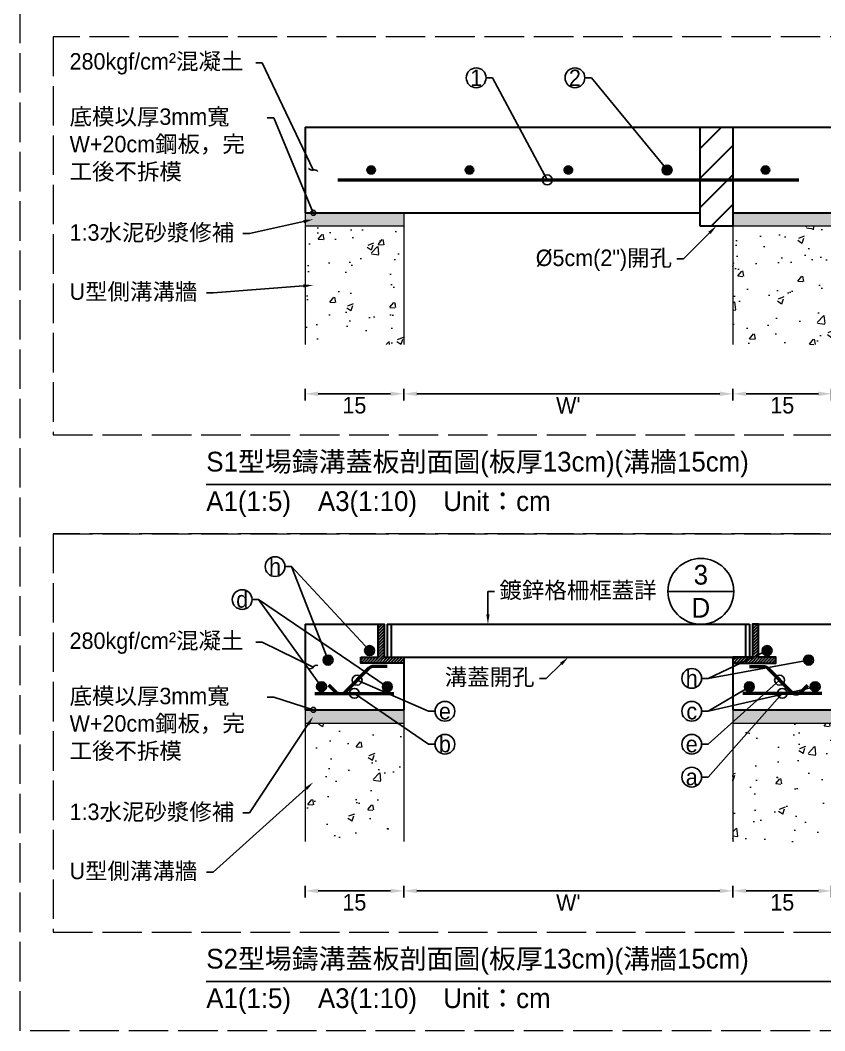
# Model space of a CAD drawing. Extents: x -4891 to 4829, y -5666 to -3242.
# Drawn here: x -2000.9 to -1756.4, y -4196.3 to -3889.3 of the extents above; entities that cross this region are included whole.
import ezdxf
from ezdxf import colors
from ezdxf.entities.mleader import LeaderData, LeaderLine
from ezdxf.math import Vec2, Vec3

# ---------------------------------------------------------------- set-up
doc = ezdxf.new("R2010")
doc.units = 0
doc.header["$MEASUREMENT"] = 0
doc.linetypes.add('ACAD_ISO02W100', pattern=[15, 12, -3])
doc.layers.add('一、4.基本-隱藏', color=9, linetype='ACAD_ISO02W100', lineweight=20, plot=False)
doc.layers.add('三、3.文字-註解文字', color=2, linetype='Continuous')
for name, color, linetype, lineweight in [('二、1.繪圖-既有設施', 8, 'Continuous', 20), ('二、2.繪圖-施作項目', 181, 'Continuous', 30), ('二、5.繪圖-鋼筋', 60, 'Continuous', 50), ('二、6.繪圖-其他施作項目', 35, 'Continuous', 30)]:
    doc.layers.add(name, color=color, linetype=linetype, lineweight=lineweight)
doc.styles.add('次圖名(詳圖)', font='MS PGothic.ttf', dxfattribs={"height": 6})
doc.styles.add('註解文字', font='MS PGothic.ttf', dxfattribs={"height": 5})
doc.styles.add('註解文字(詳圖)', font='MS PGothic.ttf', dxfattribs={"height": 6})
doc.dimstyles.new('註解文字', dxfattribs={"dimtxt": 5, "dimasz": 4, "dimexe": 2, "dimexo": 2.5, "dimgap": 1, "dimtad": 2, "dimzin": 0, "dimdsep": 46, "dimtxsty": '註解文字', "dimcen": 0.1, "dimclrd": 144, "dimclre": 144, "dimclrt": 256, "dimadec": 0, "dimazin": 0, "dimtfac": 1, "dimtofl": 0, "dimtmove": 0, "dimatfit": 3, "dimfxl": 1.5, "dimfxlon": 1, "dimtolj": 1, "dimtzin": 0, "dimlwd": -1, "dimlwe": -1, "dimarcsym": 1})

# ---------------------------------------------------------------- blocks, each defined once
blk = doc.blocks.new('_Integral')
at = {"color": 0, "linetype": 'ByBlock', "lineweight": -2}
for centre, start, end in [((0.44, -0.09), 102, 168), ((-0.44, 0.09), 282, 348)]:
    blk.add_arc(centre, 0.454, start, end, dxfattribs=at)
blk = doc.blocks.new('_Small')
at = {"color": 0, "linetype": 'ByBlock', "lineweight": -2}
blk.add_circle((0, 0), 0.25, dxfattribs=at)
blk = doc.blocks.new('*D87')
at = {"layer": 'Defpoints', "color": 0, "transparency": 16777216}
for p in [(-1914.31, -3987.8), (-1884.31, -3987.8), (-1884.31, -4002.8)]:
    blk.add_point(p, dxfattribs=at)
at = {"layer": '三、3.文字-註解文字', "color": 144, "transparency": 16777216}
for p, q in [((-1914.31, -4001.3), (-1914.31, -4004.8)), ((-1910.31, -4002.8), (-1888.31, -4002.8)), ((-1884.31, -4001.3), (-1884.31, -4004.8))]:
    blk.add_line(p, q, dxfattribs=at)
for points in [[(-1910.31, -4002.13), (-1910.31, -4003.46), (-1914.31, -4002.8)], [(-1888.31, -4002.13), (-1888.31, -4003.46), (-1884.31, -4002.8)]]:
    blk.add_solid(points, dxfattribs=at)
at = {"layer": '三、3.文字-註解文字', "transparency": 16777216, "insert": (-1899.31, -4006.3), "char_height": 5, "attachment_point": 5, "style": '註解文字'}
blk.add_mtext('\\A1;15', dxfattribs=at)
blk = doc.blocks.new('*D88')
at = {"layer": 'Defpoints', "color": 0, "transparency": 16777216}
for p in [(-1884.31, -3987.8), (-1784.31, -3987.8), (-1784.31, -4002.8)]:
    blk.add_point(p, dxfattribs=at)
at = {"layer": '三、3.文字-註解文字', "color": 144, "transparency": 16777216}
for p, q in [((-1884.31, -4001.3), (-1884.31, -4004.8)), ((-1880.31, -4002.8), (-1788.31, -4002.8)), ((-1784.31, -4001.3), (-1784.31, -4004.8))]:
    blk.add_line(p, q, dxfattribs=at)
for points in [[(-1880.31, -4002.13), (-1880.31, -4003.46), (-1884.31, -4002.8)], [(-1788.31, -4002.13), (-1788.31, -4003.46), (-1784.31, -4002.8)]]:
    blk.add_solid(points, dxfattribs=at)
at = {"layer": '三、3.文字-註解文字', "transparency": 16777216, "insert": (-1834.31, -4006.3), "char_height": 5, "attachment_point": 5, "style": '註解文字'}
blk.add_mtext("\\A1;W'", dxfattribs=at)
blk = doc.blocks.new('*D89')
at = {"layer": 'Defpoints', "color": 0, "transparency": 16777216}
for p in [(-1784.31, -3987.8), (-1754.31, -3987.8), (-1754.31, -4002.8)]:
    blk.add_point(p, dxfattribs=at)
at = {"layer": '三、3.文字-註解文字', "color": 144, "transparency": 16777216}
for p, q in [((-1784.31, -4001.3), (-1784.31, -4004.8)), ((-1780.31, -4002.8), (-1758.31, -4002.8)), ((-1754.31, -4001.3), (-1754.31, -4004.8))]:
    blk.add_line(p, q, dxfattribs=at)
for points in [[(-1780.31, -4002.13), (-1780.31, -4003.46), (-1784.31, -4002.8)], [(-1758.31, -4002.13), (-1758.31, -4003.46), (-1754.31, -4002.8)]]:
    blk.add_solid(points, dxfattribs=at)
at = {"layer": '三、3.文字-註解文字', "transparency": 16777216, "insert": (-1769.31, -4006.3), "char_height": 5, "attachment_point": 5, "style": '註解文字'}
blk.add_mtext('\\A1;15', dxfattribs=at)
blk = doc.blocks.new('*D91')
at = {"layer": 'Defpoints', "color": 0, "transparency": 16777216}
for p in [(-1914.31, -4138.8), (-1884.31, -4138.8), (-1884.31, -4153.8)]:
    blk.add_point(p, dxfattribs=at)
at = {"layer": '三、3.文字-註解文字', "color": 144, "transparency": 16777216}
for p, q in [((-1914.31, -4152.3), (-1914.31, -4155.8)), ((-1884.31, -4152.3), (-1884.31, -4155.8)), ((-1910.31, -4153.8), (-1888.31, -4153.8))]:
    blk.add_line(p, q, dxfattribs=at)
for points in [[(-1910.31, -4153.13), (-1910.31, -4154.46), (-1914.31, -4153.8)], [(-1888.31, -4153.13), (-1888.31, -4154.46), (-1884.31, -4153.8)]]:
    blk.add_solid(points, dxfattribs=at)
at = {"layer": '三、3.文字-註解文字', "transparency": 16777216, "insert": (-1899.31, -4157.3), "char_height": 5, "attachment_point": 5, "style": '註解文字'}
blk.add_mtext('\\A1;15', dxfattribs=at)
blk = doc.blocks.new('*D92')
at = {"layer": 'Defpoints', "color": 0, "transparency": 16777216}
for p in [(-1884.31, -4138.8), (-1784.31, -4138.8), (-1784.31, -4153.8)]:
    blk.add_point(p, dxfattribs=at)
at = {"layer": '三、3.文字-註解文字', "color": 144, "transparency": 16777216}
for p, q in [((-1884.31, -4152.3), (-1884.31, -4155.8)), ((-1784.31, -4152.3), (-1784.31, -4155.8)), ((-1880.31, -4153.8), (-1788.31, -4153.8))]:
    blk.add_line(p, q, dxfattribs=at)
for points in [[(-1880.31, -4153.13), (-1880.31, -4154.46), (-1884.31, -4153.8)], [(-1788.31, -4153.13), (-1788.31, -4154.46), (-1784.31, -4153.8)]]:
    blk.add_solid(points, dxfattribs=at)
at = {"layer": '三、3.文字-註解文字', "transparency": 16777216, "insert": (-1834.31, -4157.3), "char_height": 5, "attachment_point": 5, "style": '註解文字'}
blk.add_mtext("\\A1;W'", dxfattribs=at)
blk = doc.blocks.new('*D93')
at = {"layer": 'Defpoints', "color": 0, "transparency": 16777216}
for p in [(-1784.31, -4138.8), (-1754.31, -4138.8), (-1754.31, -4153.8)]:
    blk.add_point(p, dxfattribs=at)
at = {"layer": '三、3.文字-註解文字', "color": 144, "transparency": 16777216}
for p, q in [((-1784.31, -4152.3), (-1784.31, -4155.8)), ((-1754.31, -4152.3), (-1754.31, -4155.8)), ((-1780.31, -4153.8), (-1758.31, -4153.8))]:
    blk.add_line(p, q, dxfattribs=at)
for points in [[(-1780.31, -4153.13), (-1780.31, -4154.46), (-1784.31, -4153.8)], [(-1758.31, -4153.13), (-1758.31, -4154.46), (-1754.31, -4153.8)]]:
    blk.add_solid(points, dxfattribs=at)
at = {"layer": '三、3.文字-註解文字', "transparency": 16777216, "insert": (-1769.31, -4157.3), "char_height": 5, "attachment_point": 5, "style": '註解文字'}
blk.add_mtext('\\A1;15', dxfattribs=at)

msp = doc.modelspace()

# ---------------------------------------------------------------- hatches: boundary and pattern name
at = {"layer": '二、1.繪圖-既有設施'}
h = msp.add_hatch(dxfattribs=at)
h.set_pattern_fill('CROSS', color=256, scale=0.2)
h.set_pattern_definition([(0, (-457023.2273, -668437.5251), (1.27, 1.27), [0.635, -1.905]), (90, (-457022.9098, -668437.8426), (-1.27, 1.27), [0.635, -1.905])])
h.paths.add_polyline_path([(-1884.307, -3947.796), (-1914.307, -3947.796), (-1914.307, -3951.796), (-1884.307, -3951.796)])
h.paths.add_polyline_path([(-1754.307, -3947.796), (-1784.307, -3947.796), (-1784.307, -3951.796), (-1754.307, -3951.796)])
h = msp.add_hatch(dxfattribs=at)
h.set_pattern_fill('AR-CONC', color=256, scale=0.1)
h.set_pattern_definition([(50, (-457023.227, -668437.525), (18.2184669, -1.59390855), [1.905, -20.955]), (355, (-457023.227, -668437.525), (-3.52434214, 19.10568452), [1.524, -16.7640584]), (100.4514447, (-457021.709, -668437.658), (14.6941247, 17.5117752), [1.6190009, -17.80902446]), (46.1842, (-457023.227, -668432.445), (27.1079041, -4.2042328), [2.8575, -31.4325]), (96.6355576, (-457020.968, -668432.795), (23.7404134, 24.7426125), [2.4285023, -26.7135608]), (351.184151, (-457023.227, -668432.445), (23.7404134, 24.7426125), [2.2859967, -25.1459732]), (21, (-457020.687, -668433.715), (15.16143913, -10.22651982), [1.905, -20.955]), (326, (-457020.687, -668433.715), (6.18020283, 18.4187966), [1.524, -16.764]), (71.451445, (-457019.424, -668434.567), (21.34164193, 8.1922769), [1.6190009, -17.80899376]), (37.5, (-457023.227, -668437.525), (0.308860325, 8.455503887), [0, -16.5608, 0, -17.018, 0, -16.8275]), (7.5, (-457023.227, -668437.525), (6.68196625, 10.01805748), [0, -9.7028, 0, -16.1798, 0, -6.4135]), (327.5, (-457028.8915, -668437.525), (13.559059517, -0.5728744), [0, -6.35, 0, -19.812, 0, -26.289]), (317.5, (-457031.431, -668437.525), (14.81291814, 2.5426491), [0, -8.255, 0, -13.1572, 0, -18.669])])
h.paths.add_polyline_path([(-1884.307, -3951.796), (-1914.307, -3951.796), (-1914.307, -3987.796), (-1884.307, -3987.796)])
h.paths.add_polyline_path([(-1754.307, -3951.796), (-1784.307, -3951.796), (-1784.307, -3987.796), (-1754.307, -3987.796)])
h = msp.add_hatch(dxfattribs=at)
h.set_pattern_fill('CROSS', color=256, scale=0.2)
h.set_pattern_definition([(0, (-457263.2273, -668588.5251), (1.27, 1.27), [0.635, -1.905]), (90, (-457262.9098, -668588.8426), (-1.27, 1.27), [0.635, -1.905])])
h.paths.add_polyline_path([(-1914.307, -4098.796), (-1914.307, -4102.796), (-1884.307, -4102.796), (-1884.307, -4098.796)])
h.paths.add_polyline_path([(-1784.307, -4098.796), (-1784.307, -4102.796), (-1754.307, -4102.796), (-1754.307, -4098.796)])
h = msp.add_hatch(dxfattribs=at)
h.set_pattern_fill('AR-CONC', color=256, scale=0.1)
h.set_pattern_definition([(50, (-457263.227, -668588.525), (18.2184669, -1.59390855), [1.905, -20.955]), (355, (-457263.227, -668588.525), (-3.52434214, 19.10568452), [1.524, -16.7640584]), (100.4514447, (-457261.709, -668588.658), (14.6941247, 17.5117752), [1.6190009, -17.80902446]), (46.1842, (-457263.227, -668583.445), (27.1079041, -4.2042328), [2.8575, -31.4325]), (96.6355576, (-457260.968, -668583.795), (23.7404134, 24.7426125), [2.4285023, -26.7135608]), (351.184151, (-457263.227, -668583.445), (23.7404134, 24.7426125), [2.2859967, -25.1459732]), (21, (-457260.687, -668584.715), (15.16143913, -10.22651982), [1.905, -20.955]), (326, (-457260.687, -668584.715), (6.18020283, 18.4187966), [1.524, -16.764]), (71.451445, (-457259.424, -668585.567), (21.34164193, 8.1922769), [1.6190009, -17.80899376]), (37.5, (-457263.227, -668588.525), (0.308860325, 8.455503887), [0, -16.5608, 0, -17.018, 0, -16.8275]), (7.5, (-457263.227, -668588.525), (6.68196625, 10.01805748), [0, -9.7028, 0, -16.1798, 0, -6.4135]), (327.5, (-457268.8915, -668588.525), (13.559059517, -0.5728744), [0, -6.35, 0, -19.812, 0, -26.289]), (317.5, (-457271.431, -668588.525), (14.81291814, 2.5426491), [0, -8.255, 0, -13.1572, 0, -18.669])])
h.paths.add_polyline_path([(-1884.307, -4102.796), (-1914.307, -4102.796), (-1914.307, -4138.796), (-1884.307, -4138.796)])
h.paths.add_polyline_path([(-1754.307, -4102.796), (-1784.307, -4102.796), (-1784.307, -4138.796), (-1754.307, -4138.796)])
at = {"layer": '二、5.繪圖-鋼筋'}
h = msp.add_hatch(color=256, dxfattribs=at)
h.dxf.hatch_style = 1
h.paths.add_polyline_path([(-1895.232, -3934.796, 1), (-1893.232, -3934.796, 1)])
h = msp.add_hatch(color=256, dxfattribs=at)
h.dxf.hatch_style = 1
h.paths.add_polyline_path([(-1865.307, -3934.796, 1), (-1863.307, -3934.796, 1)])
h = msp.add_hatch(color=256, dxfattribs=at)
h.dxf.hatch_style = 1
h.paths.add_polyline_path([(-1835.307, -3934.796, 1), (-1833.307, -3934.796, 1)])
h = msp.add_hatch(color=256, dxfattribs=at)
h.dxf.hatch_style = 1
h.paths.add_polyline_path([(-1805.307, -3934.796, 1), (-1803.307, -3934.796, 1)])
h = msp.add_hatch(color=256, dxfattribs=at)
h.dxf.hatch_style = 1
h.paths.add_polyline_path([(-1775.382, -3934.796, 1), (-1773.382, -3934.796, 1)])
h = msp.add_hatch(color=256, dxfattribs=at)
h.dxf.hatch_style = 1
h.paths.add_polyline_path([(-1895.707, -4080.796, 1), (-1893.707, -4080.796, 1)])
h = msp.add_hatch(color=256, dxfattribs=at)
h.dxf.hatch_style = 1
h.paths.add_polyline_path([(-1774.907, -4080.796, 1), (-1772.907, -4080.796, 1)])
h = msp.add_hatch(color=256, dxfattribs=at)
h.dxf.hatch_style = 1
h.paths.add_polyline_path([(-1908.307, -4083.696, 1), (-1906.307, -4083.696, 1)])
h = msp.add_hatch(color=256, dxfattribs=at)
h.dxf.hatch_style = 1
h.paths.add_polyline_path([(-1762.307, -4083.696, 1), (-1760.307, -4083.696, 1)])
h = msp.add_hatch(color=256, dxfattribs=at)
h.dxf.hatch_style = 1
h.paths.add_polyline_path([(-1910.307, -4091.796, 1), (-1908.307, -4091.796, 1)])
h = msp.add_hatch(color=256, dxfattribs=at)
h.dxf.hatch_style = 1
h.paths.add_polyline_path([(-1890.307, -4091.796, 1), (-1888.307, -4091.796, 1)])
h = msp.add_hatch(color=256, dxfattribs=at)
h.dxf.hatch_style = 1
h.paths.add_polyline_path([(-1780.307, -4091.796, 1), (-1778.307, -4091.796, 1)])
h = msp.add_hatch(color=256, dxfattribs=at)
h.dxf.hatch_style = 1
h.paths.add_polyline_path([(-1760.307, -4091.796, 1), (-1758.307, -4091.796, 1)])
at = {"layer": '二、6.繪圖-其他施作項目'}
h = msp.add_hatch(dxfattribs=at)
h.set_pattern_fill('ANSI31', color=256, scale=2)
h.set_pattern_definition([(45, (-457703.473, -669661.204), (-4.49012806, 4.49012806), [])])
h.paths.add_polyline_path([(-1784.307, -3921.796), (-1794.307, -3921.796), (-1794.307, -3951.796), (-1784.307, -3951.796)])
h = msp.add_hatch(dxfattribs=at)
h.set_pattern_fill('ANSI31', color=256, scale=0.2)
h.set_pattern_definition([(45, (565.3614, -6113.8505), (-0.4490128, 0.4490128), [])])
h.paths.add_polyline_path([(-1890.307, -4072.796), (-1892.107, -4072.796), (-1892.107, -4082.796), (-1897.307, -4082.796), (-1897.307, -4084.596), (-1884.307, -4084.596), (-1884.307, -4082.796), (-1890.307, -4082.796)])
h.paths.add_polyline_path([(-1778.307, -4082.796), (-1784.307, -4082.796), (-1784.307, -4084.596), (-1771.307, -4084.596), (-1771.307, -4082.796), (-1776.507, -4082.796), (-1776.507, -4072.796), (-1778.307, -4072.796)])

# ---------------------------------------------------------------- linework, layer by layer
at = {"layer": '一、4.基本-隱藏'}
for points in [[(-2000.855, -3689.296), (-1220.855, -3689.296), (-1220.855, -4196.296), (-2000.855, -4196.296)], [(-1637.759, -3894.296), (-1990.855, -3894.296), (-1990.855, -4015.296), (-1637.759, -4015.296)], [(-1637.759, -4045.296), (-1990.855, -4045.296), (-1990.855, -4166.296), (-1637.759, -4166.296)]]:
    msp.add_lwpolyline(points, close=True, dxfattribs=at)
for points in [[(-1990.855, -4015.296), (-1637.759, -4015.296)], [(-1990.855, -4045.296), (-1637.759, -4045.296)]]:
    msp.add_lwpolyline(points, dxfattribs=at)
at = {"layer": '三、3.文字-註解文字'}
for points in [[(-1944.307, -4030.296), (-1684.307, -4030.296)], [(-1804.039, -4062.796), (-1784.039, -4062.796)], [(-1944.307, -4181.296), (-1684.307, -4181.296)]]:
    msp.add_lwpolyline(points, dxfattribs=at)
at = {"layer": '三、3.文字-註解文字', "color": 144}
msp.add_lwpolyline([(-1907.307, -4083.696), (-1918.407, -4055.296)], dxfattribs=at)
at = {"layer": '三、3.文字-註解文字'}
for centre, radius in [((-1862.307, -3906.796), 3), ((-1832.307, -3906.796), 3), ((-1923.407, -4055.296), 3), ((-1794.039, -4062.796), 10), ((-1933.407, -4065.296), 3), ((-1796.807, -4089.24), 3), ((-1871.807, -4099.24), 3), ((-1796.807, -4099.24), 3), ((-1871.807, -4109.24), 3), ((-1796.807, -4109.24), 3), ((-1796.807, -4119.24), 3)]:
    msp.add_circle(centre, radius, dxfattribs=at)
at = {"layer": '三、3.文字-註解文字', "color": 144}
msp.add_circle((-1907.307, -4083.696), 1.5, dxfattribs=at)
at = {"layer": '二、1.繪圖-既有設施'}
for points in [[(-1914.307, -3947.796), (-1914.307, -3987.796)], [(-1884.307, -3947.796), (-1884.307, -3987.796)], [(-1784.307, -3947.796), (-1784.307, -3987.796)], [(-1914.307, -3951.796), (-1884.307, -3951.796)], [(-1784.307, -3951.796), (-1754.307, -3951.796)], [(-1914.307, -4098.796), (-1914.307, -4138.796)], [(-1884.307, -4098.796), (-1884.307, -4138.796)], [(-1784.307, -4098.796), (-1784.307, -4138.796)], [(-1914.307, -4102.796), (-1884.307, -4102.796)], [(-1784.307, -4102.796), (-1754.307, -4102.796)]]:
    msp.add_lwpolyline(points, dxfattribs=at)
at = {"layer": '二、2.繪圖-施作項目'}
for points in [[(-1914.307, -3921.796), (-1754.307, -3921.796)], [(-1914.307, -3921.796), (-1914.307, -3947.796)], [(-1914.307, -3947.796), (-1794.307, -3947.796)], [(-1784.307, -3947.796), (-1754.307, -3947.796)], [(-1914.307, -4072.796), (-1892.107, -4072.796)], [(-1914.307, -4072.796), (-1914.307, -4098.796)], [(-1776.507, -4072.796), (-1754.307, -4072.796)], [(-1884.307, -4082.796), (-1884.307, -4098.796)], [(-1784.307, -4082.796), (-1784.307, -4098.796)]]:
    msp.add_lwpolyline(points, dxfattribs=at)
at = {"layer": '二、2.繪圖-施作項目', "ltscale": 0.1}
for points in [[(-1914.307, -4098.796), (-1884.307, -4098.796)], [(-1784.307, -4098.796), (-1754.307, -4098.796)]]:
    msp.add_lwpolyline(points, dxfattribs=at)
at = {"layer": '二、5.繪圖-鋼筋'}
for points in [[(-1904.307, -3937.796), (-1764.307, -3937.796)], [(-1911.307, -4093.796), (-1887.307, -4093.796)], [(-1757.307, -4093.796), (-1781.307, -4093.796)]]:
    msp.add_lwpolyline(points, dxfattribs=at)
for points in [[(-1889.307, -4085.596), (-1893.479, -4085.596, 0.1989124), (-1894.893, -4086.182), (-1902.093, -4093.382, -0.4142136), (-1904.921, -4093.382), (-1907.043, -4091.26)], [(-1779.307, -4085.596), (-1775.135, -4085.596, -0.1989124), (-1773.721, -4086.182), (-1766.521, -4093.382, 0.4142136), (-1763.693, -4093.382), (-1761.571, -4091.26)]]:
    msp.add_lwpolyline(points, format="xyb", dxfattribs=at)
for centre in [(-1894.232, -3934.796), (-1864.307, -3934.796), (-1834.307, -3934.796), (-1804.307, -3934.796), (-1774.382, -3934.796), (-1894.707, -4080.796), (-1773.907, -4080.796), (-1907.307, -4083.696), (-1761.307, -4083.696), (-1909.307, -4091.796), (-1889.307, -4091.796), (-1779.307, -4091.796), (-1759.307, -4091.796)]:
    msp.add_circle(centre, 1, dxfattribs=at)
at = {"layer": '二、6.繪圖-其他施作項目'}
for points in [[(-1794.307, -3921.796), (-1794.307, -3951.796)], [(-1784.307, -3921.796), (-1784.307, -3951.796)], [(-1794.307, -3951.796), (-1784.307, -3951.796)], [(-1889.307, -4072.796), (-1889.307, -4082.796)], [(-1889.307, -4072.796), (-1779.307, -4072.796)], [(-1888.107, -4072.796), (-1888.107, -4082.796)], [(-1780.507, -4072.796), (-1780.507, -4082.796)], [(-1779.307, -4072.796), (-1779.307, -4082.796)], [(-1889.307, -4082.796), (-1779.307, -4082.796)]]:
    msp.add_lwpolyline(points, dxfattribs=at)
for points in [[(-1897.307, -4082.796), (-1892.107, -4082.796), (-1892.107, -4072.796), (-1890.307, -4072.796), (-1890.307, -4082.796), (-1884.307, -4082.796), (-1884.307, -4084.596), (-1897.307, -4084.596)], [(-1776.507, -4072.796), (-1778.307, -4072.796), (-1778.307, -4082.796), (-1784.307, -4082.796), (-1784.307, -4084.596), (-1771.307, -4084.596), (-1771.307, -4082.796), (-1776.507, -4082.796)]]:
    msp.add_lwpolyline(points, close=True, dxfattribs=at)

# ---------------------------------------------------------------- texts
at = {"layer": '三、3.文字-註解文字'}
for s, width, gutter_width, insert, char_height, attachment_point, style in [('1', 8.38231, 30, (-1862.307, -3906.796), 5, 5, '註解文字'), ('2', 8.38231, 30, (-1832.307, -3906.796), 5, 5, '註解文字'), ('S{\\fMS PGothic|b0|i0|c128|p34;1型場鑄溝蓋板剖面圖(板厚13cm)}(溝牆15cm)', 215.37549, 15, (-1944.307, -4024.296), 6, 4, '次圖名(詳圖)'), ('{\\fMS PGothic|b0|i0|c128|p34;A1(1:}5{\\fMS PGothic|b0|i0|c128|p34;)\u3000A3(1:}1{\\fMS PGothic|b0|i0|c128|p34;0)^IUnit：cm}', 136.03259, 15, (-1944.307, -4036.296), 6, 4, '次圖名(詳圖)'), ('h', 8.38231, 30, (-1923.407, -4055.296), 5, 5, '註解文字'), ('3', 6.60394, 25, (-1794.039, -4057.796), 6, 5, '註解文字(詳圖)'), ('d', 8.38231, 30, (-1933.407, -4065.296), 5, 5, '註解文字'), ('D', 6.60394, 25, (-1794.039, -4067.796), 6, 5, '註解文字(詳圖)'), ('h', 8.38231, 30, (-1796.807, -4089.24), 5, 5, '註解文字'), ('e', 8.38231, 30, (-1871.807, -4099.24), 5, 5, '註解文字'), ('c', 8.38231, 30, (-1796.807, -4099.24), 5, 5, '註解文字'), ('b', 8.38231, 30, (-1871.807, -4109.24), 5, 5, '註解文字'), ('e', 8.38231, 30, (-1796.807, -4109.24), 5, 5, '註解文字'), ('a', 8.38231, 30, (-1796.807, -4119.24), 5, 5, '註解文字'), ('S{\\fMS PGothic|b0|i0|c128|p34;2型場鑄溝蓋板剖面圖(板厚13cm)}(溝牆15cm)', 215.37549, 15, (-1944.307, -4175.296), 6, 4, '次圖名(詳圖)'), ('{\\fMS PGothic|b0|i0|c128|p34;A1(1:}5{\\fMS PGothic|b0|i0|c128|p34;)\u3000A3(1:}1{\\fMS PGothic|b0|i0|c128|p34;0)^IUnit：cm}', 136.03259, 15, (-1944.307, -4187.296), 6, 4, '次圖名(詳圖)')]:
    msp.add_mtext_dynamic_manual_height_columns(s, width=width, gutter_width=gutter_width, heights=[0], dxfattribs=dict(at, insert=insert, char_height=char_height, attachment_point=attachment_point, style=style))

# ---------------------------------------------------------------- dimensions: what is measured, and where the dimension line sits
for base, p1, p2, text, picture, middle in [((-1884.307, -4002.796), (-1914.307, -3987.796), (-1884.307, -3987.796), '15', '*D87', (-1899.307, -4006.296)), ((-1784.307, -4002.796), (-1884.307, -3987.796), (-1784.307, -3987.796), "W'", '*D88', (-1834.307, -4006.296)), ((-1754.307, -4002.796), (-1784.307, -3987.796), (-1754.307, -3987.796), '15', '*D89', (-1769.307, -4006.296)), ((-1884.307, -4153.796), (-1914.307, -4138.796), (-1884.307, -4138.796), '15', '*D91', (-1899.307, -4157.296)), ((-1784.307, -4153.796), (-1884.307, -4138.796), (-1784.307, -4138.796), "W'", '*D92', (-1834.307, -4157.296)), ((-1754.307, -4153.796), (-1784.307, -4138.796), (-1754.307, -4138.796), '15', '*D93', (-1769.307, -4157.296))]:
    dim = msp.add_linear_dim(base=base, p1=p1, p2=p2, text=text, dimstyle='註解文字', dxfattribs=at)
    dim.commit()
    dim.dimension.update_dxf_attribs({"geometry": picture, "text_midpoint": middle})

# ---------------------------------------------------------------- leaders
ml = msp.add_multileader_mtext('Standard', dxfattribs=at)
ml.set_content('280kgf/cm²混凝土', color=256, style='註解文字')
ml.set_leader_properties(color=144, linetype='ByLayer', lineweight=-1)
ml.set_arrow_properties(name='INTEGRAL')
ml.build(insert=Vec2(0, 0))
ml.multileader.update_dxf_attribs({"dogleg_length": 2, "arrow_head_size": 3})
ctx = ml.context
ctx.base_point, ctx.char_height, ctx.arrow_head_size, ctx.landing_gap_size, ctx.plane_origin = Vec3(-1987.355, -3902.279), 5, 3, 1.5, Vec3(-1847.606, -3983.137)
notes = []
notes.append((ctx, [(1, (1, 1, 0), (-1927.298, -3902.279), (-1, 0), 2, [(0, [(-1911.807, -3934.796)], 0, [])])]))
ctx.mtext.insert, ctx.mtext.width, ctx.mtext.flow_direction = Vec3(-1985.855, -3899.296), 107.51878, 5
ml = msp.add_multileader_mtext('Standard', dxfattribs=at)
ml.set_content('{\\fMS PGothic|b0|i0|c128|p34; }', color=256, style='註解文字')
ml.set_leader_properties(color=144, linetype='ByLayer', lineweight=-1)
ml.set_arrow_properties(name='SMALL')
ml.build(insert=Vec2(0, 0))
ml.multileader.update_dxf_attribs({"dogleg_length": 2, "arrow_head_size": 6})
ctx = ml.context
ctx.base_point, ctx.char_height, ctx.arrow_head_size, ctx.landing_gap_size, ctx.plane_origin = Vec3(-1864.523, -3906.796), 5, 6, 1.5, Vec3(-1840.718, -3913.45)
ctx.text_align_type = 2
notes.append((ctx, [(0, (1, 1, 0), (-1857.307, -3906.796), (-1, 0), 2, [(0, [(-1840.718, -3937.796)], 0, [])])]))
ctx.mtext.insert, ctx.mtext.alignment, ctx.mtext.flow_direction = Vec3(-1860.807, -3904.296), 3, 5
ml = msp.add_multileader_mtext('Standard', dxfattribs=at)
ml.set_content('{\\fMS PGothic|b0|i0|c128|p34; }', color=256, style='註解文字')
ml.set_leader_properties(color=144, linetype='ByLayer', lineweight=-1)
ml.set_arrow_properties(name='SMALL')
ml.build(insert=Vec2(0, 0))
ml.multileader.update_dxf_attribs({"dogleg_length": 2, "arrow_head_size": 6})
ctx = ml.context
ctx.base_point, ctx.char_height, ctx.arrow_head_size, ctx.landing_gap_size, ctx.plane_origin = Vec3(-1834.523, -3906.796), 5, 6, 1.5, Vec3(-1810.718, -3913.45)
ctx.text_align_type = 2
notes.append((ctx, [(0, (1, 1, 0), (-1827.307, -3906.796), (-1, 0), 2, [(0, [(-1804.307, -3934.796)], 0, [])])]))
ctx.mtext.insert, ctx.mtext.alignment, ctx.mtext.flow_direction = Vec3(-1830.807, -3904.296), 3, 5
ml = msp.add_multileader_mtext('Standard', dxfattribs=at)
ml.set_content('底模以厚3mm寬W+20cm鋼板，完工後不拆模', color=256, style='註解文字')
ml.set_leader_properties(color=144, linetype='ByLayer', lineweight=-1)
ml.set_arrow_properties(name='SMALL')
ml.build(insert=Vec2(0, 0))
ml.multileader.update_dxf_attribs({"dogleg_length": 2, "arrow_head_size": 3})
ctx = ml.context
ctx.base_point, ctx.char_height, ctx.arrow_head_size, ctx.landing_gap_size, ctx.plane_origin = Vec3(-1987.355, -3918.927), 5, 3, 1.5, Vec3(-1847.606, -3996.284)
notes.append((ctx, [(1, (1, 1, 0), (-1923.775, -3918.927), (-1, 0), 2, [(0, [(-1911.807, -3947.796)], 0, [])])]))
ctx.mtext.insert, ctx.mtext.width, ctx.mtext.flow_direction = Vec3(-1985.855, -3916.086), 59.22735, 5
ml = msp.add_multileader_mtext('Standard', dxfattribs=at)
ml.set_content('1:3水泥砂漿修補', color=256, style='註解文字')
ml.set_leader_properties(color=144, linetype='ByLayer', lineweight=-1)
ml.build(insert=Vec2(0, 0))
ml.multileader.update_dxf_attribs({"dogleg_length": 2, "arrow_head_size": 3})
ctx = ml.context
ctx.base_point, ctx.char_height, ctx.arrow_head_size, ctx.landing_gap_size, ctx.plane_origin = Vec3(-1987.355, -3954.116), 5, 3, 1.5, Vec3(-1844.061, -4031.546)
notes.append((ctx, [(1, (1, 1, 0), (-1931.162, -3954.116), (-1, 0), 2, [(0, [(-1911.807, -3949.796)], 0, [])])]))
ctx.mtext.insert, ctx.mtext.width, ctx.mtext.defined_height, ctx.mtext.flow_direction = Vec3(-1985.855, -3951.275), 75.70236, 7.957, 5
ml = msp.add_multileader_mtext('Standard', dxfattribs=at)
ml.set_content('%%C5cm(2")開孔{\\fMS PGothic|b0|i0|c128|p34; }', color=256, style='註解文字')
ml.set_leader_properties(color=144, linetype='ByLayer', lineweight=-1)
ml.build(insert=Vec2(0, 0))
ml.multileader.update_dxf_attribs({"dogleg_length": 2, "arrow_head_size": 3})
ctx = ml.context
ctx.base_point, ctx.char_height, ctx.arrow_head_size, ctx.landing_gap_size, ctx.plane_origin = Vec3(-1846.267, -3961.796), 5, 3, 1.5, Vec3(-1789.307, -3951.796)
ctx.text_align_type = 2
notes.append((ctx, [(0, (1, 1, 0), (-1799.307, -3961.796), (-1, 0), 2, [(0, [(-1789.307, -3951.796)], 0, [])])]))
ctx.mtext.insert, ctx.mtext.alignment, ctx.mtext.flow_direction = Vec3(-1802.807, -3958.983), 3, 5
ml = msp.add_multileader_mtext('Standard', dxfattribs=at)
ml.set_content('{\\fMS PGothic|b0|i0|c128|p34;U型側溝}溝{\\fMS PGothic|b0|i0|c128|p34;牆}', color=256, style='註解文字')
ml.set_leader_properties(color=144, linetype='ByLayer', lineweight=-1)
ml.build(insert=Vec2(0, 0))
ml.multileader.update_dxf_attribs({"dogleg_length": 2, "arrow_head_size": 3})
ctx = ml.context
ctx.base_point, ctx.char_height, ctx.arrow_head_size, ctx.landing_gap_size, ctx.plane_origin = Vec3(-1987.355, -3972.144), 5, 3, 1.5, Vec3(-1844.061, -4044.489)
notes.append((ctx, [(1, (1, 1, 0), (-1942.213, -3972.144), (-1, 0), 2, [(0, [(-1911.807, -3969.796)], 0, [])])]))
ctx.mtext.insert, ctx.mtext.width, ctx.mtext.defined_height, ctx.mtext.flow_direction = Vec3(-1985.855, -3969.232), 79.19501, 8.736, 5
ml = msp.add_multileader_mtext('Standard', dxfattribs=at)
ml.set_content('{\\fMS PGothic|b0|i0|c128|p34; }', color=256, style='註解文字')
ml.set_leader_properties(color=144, linetype='ByLayer', lineweight=-1)
ml.set_arrow_properties(name='SMALL')
ml.build(insert=Vec2(0, 0))
ml.multileader.update_dxf_attribs({"dogleg_length": 2, "arrow_head_size": 6})
ctx = ml.context
ctx.base_point, ctx.char_height, ctx.arrow_head_size, ctx.landing_gap_size, ctx.plane_origin = Vec3(-1925.623, -4055.296), 5, 6, 1.5, Vec3(-1904.109, -4072.033)
ctx.text_align_type = 2
notes.append((ctx, [(0, (1, 1, 0), (-1918.407, -4055.296), (-1, 0), 2, [(0, [(-1894.707, -4080.796)], 0, [])])]))
ctx.mtext.insert, ctx.mtext.alignment, ctx.mtext.flow_direction = Vec3(-1921.907, -4052.796), 3, 5
ml = msp.add_multileader_mtext('Standard', dxfattribs=at)
ml.set_content('{\\fMS PGothic|b0|i0|c128|p34;鍍鋅格柵框蓋詳}', color=256, style='註解文字')
ml.set_leader_properties(color=144, linetype='ByLayer', lineweight=-1)
ml.build(insert=Vec2(0, 0))
ml.multileader.update_dxf_attribs({"dogleg_length": 2, "arrow_head_size": 3})
ctx = ml.context
ctx.base_point, ctx.char_height, ctx.arrow_head_size, ctx.landing_gap_size, ctx.plane_origin = Vec3(-1856.736, -4062.796), 5, 3, 1.5, Vec3(-1876.285, -4118.973)
notes.append((ctx, [(1, (1, 1, 0), (-1858.736, -4062.796), (1, 0), 2, [(0, [(-1858.736, -4072.796)], 0, [])])]))
ctx.mtext.insert, ctx.mtext.width, ctx.mtext.flow_direction = Vec3(-1855.236, -4059.941), 50.82195, 5
ml = msp.add_multileader_mtext('Standard', dxfattribs=at)
ml.set_content('{\\fMS PGothic|b0|i0|c128|p34; }', color=256, style='註解文字')
ml.set_leader_properties(color=144, linetype='ByLayer', lineweight=-1)
ml.set_arrow_properties(name='SMALL')
ml.build(insert=Vec2(0, 0))
ml.multileader.update_dxf_attribs({"dogleg_length": 2, "arrow_head_size": 6})
ctx = ml.context
ctx.base_point, ctx.char_height, ctx.arrow_head_size, ctx.landing_gap_size, ctx.plane_origin = Vec3(-1935.623, -4065.296), 5, 6, 1.5, Vec3(-1920.709, -4089.933)
ctx.text_align_type = 2
notes.append((ctx, [(0, (1, 1, 0), (-1928.407, -4065.296), (-1, 0), 2, [(0, [(-1889.307, -4091.796)], 0, [])])]))
ctx.mtext.insert, ctx.mtext.alignment, ctx.mtext.flow_direction = Vec3(-1931.907, -4062.796), 3, 5
ml = msp.add_multileader_mtext('Standard', dxfattribs=at)
ml.set_content('{\\fMS PGothic|b0|i0|c128|p34; }', color=256, style='註解文字')
ml.set_leader_properties(color=144, linetype='ByLayer', lineweight=-1)
ml.set_arrow_properties(name='SMALL')
ml.build(insert=Vec2(0, 0))
ml.multileader.update_dxf_attribs({"dogleg_length": 2, "arrow_head_size": 6})
ctx = ml.context
ctx.base_point, ctx.char_height, ctx.arrow_head_size, ctx.landing_gap_size, ctx.plane_origin = Vec3(-1935.623, -4065.296), 5, 6, 1.5, Vec3(-1922.636, -4095.311)
ctx.text_align_type = 2
notes.append((ctx, [(0, (1, 1, 0), (-1928.407, -4065.296), (-1, 0), 2, [(0, [(-1909.307, -4091.796)], 0, [])])]))
ctx.mtext.insert, ctx.mtext.alignment, ctx.mtext.flow_direction = Vec3(-1931.907, -4062.796), 3, 5
ml = msp.add_multileader_mtext('Standard', dxfattribs=at)
ml.set_content('280kgf/cm²混凝土', color=256, style='註解文字')
ml.set_leader_properties(color=144, linetype='ByLayer', lineweight=-1)
ml.set_arrow_properties(name='INTEGRAL')
ml.build(insert=Vec2(0, 0))
ml.multileader.update_dxf_attribs({"dogleg_length": 2, "arrow_head_size": 3})
ctx = ml.context
ctx.base_point, ctx.char_height, ctx.arrow_head_size, ctx.landing_gap_size, ctx.plane_origin = Vec3(-1987.355, -4078.279), 5, 3, 1.5, Vec3(-1847.606, -4176.464)
notes.append((ctx, [(1, (1, 1, 0), (-1927.298, -4078.279), (-1, 0), 2, [(0, [(-1911.807, -4085.796)], 0, [])])]))
ctx.mtext.insert, ctx.mtext.width, ctx.mtext.flow_direction = Vec3(-1985.855, -4075.296), 107.51878, 5
ml = msp.add_multileader_mtext('Standard', dxfattribs=at)
ml.set_content('{\\fMS PGothic|b0|i0|c128|p34; }', color=256, style='註解文字')
ml.set_leader_properties(color=144, linetype='ByLayer', lineweight=-1)
ml.set_arrow_properties(name='SMALL')
ml.build(insert=Vec2(0, 0))
ml.multileader.update_dxf_attribs({"dogleg_length": 2, "arrow_head_size": 6})
ctx = ml.context
ctx.base_point, ctx.char_height, ctx.arrow_head_size, ctx.landing_gap_size, ctx.plane_origin = Vec3(-1799.023, -4089.24), 5, 6, 1.5, Vec3(-1777.496, -4076.088)
ctx.text_align_type = 2
notes.append((ctx, [(0, (1, 1, 0), (-1791.807, -4089.24), (-1, 0), 2, [(0, [(-1773.907, -4080.796)], 0, [])])]))
ctx.mtext.insert, ctx.mtext.alignment, ctx.mtext.flow_direction = Vec3(-1795.307, -4086.74), 3, 5
ml = msp.add_multileader_mtext('Standard', dxfattribs=at)
ml.set_content('溝蓋開孔', color=256, style='註解文字')
ml.set_leader_properties(color=144, linetype='ByLayer', lineweight=-1)
ml.build(insert=Vec2(0, 0))
ml.multileader.update_dxf_attribs({"dogleg_length": 2, "arrow_head_size": 3})
ctx = ml.context
ctx.base_point, ctx.char_height, ctx.arrow_head_size, ctx.landing_gap_size, ctx.plane_origin = Vec3(-1874.412, -4089.24), 5, 3, 1.5, Vec3(-1851.856, -4128.973)
ctx.text_align_type = 2
notes.append((ctx, [(0, (1, 1, 0), (-1841.088, -4089.24), (-1, 0), 2, [(0, [(-1834.307, -4082.796)], 0, [])])]))
ctx.mtext.insert, ctx.mtext.width, ctx.mtext.alignment, ctx.mtext.flow_direction = Vec3(-1844.588, -4086.328), 29.56865, 3, 5
ml = msp.add_multileader_mtext('Standard', dxfattribs=at)
ml.set_content('{\\fMS PGothic|b0|i0|c128|p34; }', color=256, style='註解文字')
ml.set_leader_properties(color=144, linetype='ByLayer', lineweight=-1)
ml.set_arrow_properties(name='SMALL')
ml.build(insert=Vec2(0, 0))
ml.multileader.update_dxf_attribs({"dogleg_length": 2, "arrow_head_size": 6})
ctx = ml.context
ctx.base_point, ctx.char_height, ctx.arrow_head_size, ctx.landing_gap_size, ctx.plane_origin = Vec3(-1799.023, -4089.24), 5, 6, 1.5, Vec3(-1777.718, -4074.45)
ctx.text_align_type = 2
notes.append((ctx, [(0, (1, 1, 0), (-1791.807, -4089.24), (-1, 0), 2, [(0, [(-1761.307, -4083.696)], 0, [])])]))
ctx.mtext.insert, ctx.mtext.alignment, ctx.mtext.flow_direction = Vec3(-1795.307, -4086.74), 3, 5
ml = msp.add_multileader_mtext('Standard', dxfattribs=at)
ml.set_content('{\\fMS PGothic|b0|i0|c128|p34; }', color=256, style='註解文字')
ml.set_leader_properties(color=144, linetype='ByLayer', lineweight=-1)
ml.set_arrow_properties(name='SMALL')
ml.build(insert=Vec2(0, 0))
ml.multileader.update_dxf_attribs({"dogleg_length": 2, "arrow_head_size": 6})
ctx = ml.context
ctx.base_point, ctx.char_height, ctx.arrow_head_size, ctx.landing_gap_size, ctx.plane_origin = Vec3(-1874.807, -4099.24), 5, 6, 1.5, Vec3(-1936.089, -4056.812)
notes.append((ctx, [(1, (1, 1, 0), (-1876.807, -4099.24), (1, 0), 2, [(0, [(-1898.493, -4089.782)], 0, [])])]))
ctx.mtext.insert, ctx.mtext.flow_direction = Vec3(-1873.307, -4096.74), 5
ml = msp.add_multileader_mtext('Standard', dxfattribs=at)
ml.set_content('{\\fMS PGothic|b0|i0|c128|p34; }', color=256, style='註解文字')
ml.set_leader_properties(color=144, linetype='ByLayer', lineweight=-1)
ml.set_arrow_properties(name='SMALL')
ml.build(insert=Vec2(0, 0))
ml.multileader.update_dxf_attribs({"dogleg_length": 2, "arrow_head_size": 6})
ctx = ml.context
ctx.base_point, ctx.char_height, ctx.arrow_head_size, ctx.landing_gap_size, ctx.plane_origin = Vec3(-1799.023, -4109.24), 5, 6, 1.5, Vec3(-1861.21, -4082.433)
ctx.text_align_type = 2
notes.append((ctx, [(0, (1, 1, 0), (-1791.807, -4109.24), (-1, 0), 2, [(0, [(-1770.121, -4089.782)], 0, [])])]))
ctx.mtext.insert, ctx.mtext.alignment, ctx.mtext.flow_direction = Vec3(-1795.307, -4106.74), 3, 5
ml = msp.add_multileader_mtext('Standard', dxfattribs=at)
ml.set_content('底模以厚3mm寬W+20cm鋼板，完工後不拆模', color=256, style='註解文字')
ml.set_leader_properties(color=144, linetype='ByLayer', lineweight=-1)
ml.set_arrow_properties(name='SMALL')
ml.build(insert=Vec2(0, 0))
ml.multileader.update_dxf_attribs({"dogleg_length": 2, "arrow_head_size": 3})
ctx = ml.context
ctx.base_point, ctx.char_height, ctx.arrow_head_size, ctx.landing_gap_size, ctx.plane_origin = Vec3(-1987.355, -4094.927), 5, 3, 1.5, Vec3(-1847.606, -4189.612)
notes.append((ctx, [(1, (1, 1, 0), (-1923.775, -4094.927), (-1, 0), 2, [(0, [(-1911.807, -4098.796)], 0, [])])]))
ctx.mtext.insert, ctx.mtext.width, ctx.mtext.flow_direction = Vec3(-1985.855, -4092.086), 59.22735, 5
ml = msp.add_multileader_mtext('Standard', dxfattribs=at)
ml.set_content('{\\fMS PGothic|b0|i0|c128|p34; }', color=256, style='註解文字')
ml.set_leader_properties(color=144, linetype='ByLayer', lineweight=-1)
ml.set_arrow_properties(name='SMALL')
ml.build(insert=Vec2(0, 0))
ml.multileader.update_dxf_attribs({"dogleg_length": 2, "arrow_head_size": 6})
ctx = ml.context
ctx.base_point, ctx.char_height, ctx.arrow_head_size, ctx.landing_gap_size, ctx.plane_origin = Vec3(-1874.807, -4109.24), 5, 6, 1.5, Vec3(-1936.089, -4061.812)
notes.append((ctx, [(1, (1, 1, 0), (-1876.807, -4109.24), (1, 0), 2, [(0, [(-1899.307, -4093.796)], 0, [])])]))
ctx.mtext.insert, ctx.mtext.flow_direction = Vec3(-1873.307, -4106.74), 5
ml = msp.add_multileader_mtext('Standard', dxfattribs=at)
ml.set_content('{\\fMS PGothic|b0|i0|c128|p34; }', color=256, style='註解文字')
ml.set_leader_properties(color=144, linetype='ByLayer', lineweight=-1)
ml.set_arrow_properties(name='SMALL')
ml.build(insert=Vec2(0, 0))
ml.multileader.update_dxf_attribs({"dogleg_length": 2, "arrow_head_size": 6})
ctx = ml.context
ctx.base_point, ctx.char_height, ctx.arrow_head_size, ctx.landing_gap_size, ctx.plane_origin = Vec3(-1799.023, -4099.24), 5, 6, 1.5, Vec3(-1756.496, -4121.088)
ctx.text_align_type = 2
notes.append((ctx, [(0, (1, 1, 0), (-1791.807, -4099.24), (-1, 0), 2, [(0, [(-1779.307, -4091.796)], 0, [])])]))
ctx.mtext.insert, ctx.mtext.alignment, ctx.mtext.flow_direction = Vec3(-1795.307, -4096.74), 3, 5
ml = msp.add_multileader_mtext('Standard', dxfattribs=at)
ml.set_content('{\\fMS PGothic|b0|i0|c128|p34; }', color=256, style='註解文字')
ml.set_leader_properties(color=144, linetype='ByLayer', lineweight=-1)
ml.set_arrow_properties(name='SMALL')
ml.build(insert=Vec2(0, 0))
ml.multileader.update_dxf_attribs({"dogleg_length": 2, "arrow_head_size": 6})
ctx = ml.context
ctx.base_point, ctx.char_height, ctx.arrow_head_size, ctx.landing_gap_size, ctx.plane_origin = Vec3(-1799.023, -4099.24), 5, 6, 1.5, Vec3(-1756.129, -4123.823)
ctx.text_align_type = 2
notes.append((ctx, [(0, (1, 1, 0), (-1791.807, -4099.24), (-1, 0), 2, [(0, [(-1759.307, -4091.796)], 0, [])])]))
ctx.mtext.insert, ctx.mtext.alignment, ctx.mtext.flow_direction = Vec3(-1795.307, -4096.74), 3, 5
ml = msp.add_multileader_mtext('Standard', dxfattribs=at)
ml.set_content('{\\fMS PGothic|b0|i0|c128|p34; }', color=256, style='註解文字')
ml.set_leader_properties(color=144, linetype='ByLayer', lineweight=-1)
ml.set_arrow_properties(name='SMALL')
ml.build(insert=Vec2(0, 0))
ml.multileader.update_dxf_attribs({"dogleg_length": 2, "arrow_head_size": 6})
ctx = ml.context
ctx.base_point, ctx.char_height, ctx.arrow_head_size, ctx.landing_gap_size, ctx.plane_origin = Vec3(-1799.023, -4119.24), 5, 6, 1.5, Vec3(-1861.21, -4092.433)
ctx.text_align_type = 2
notes.append((ctx, [(0, (1, 1, 0), (-1791.807, -4119.24), (-1, 0), 2, [(0, [(-1769.307, -4093.796)], 0, [])])]))
ctx.mtext.insert, ctx.mtext.alignment, ctx.mtext.flow_direction = Vec3(-1795.307, -4116.74), 3, 5
ml = msp.add_multileader_mtext('Standard', dxfattribs=at)
ml.set_content('1:3水泥砂漿修補', color=256, style='註解文字')
ml.set_leader_properties(color=144, linetype='ByLayer', lineweight=-1)
ml.build(insert=Vec2(0, 0))
ml.multileader.update_dxf_attribs({"dogleg_length": 2, "arrow_head_size": 3})
ctx = ml.context
ctx.base_point, ctx.char_height, ctx.arrow_head_size, ctx.landing_gap_size, ctx.plane_origin = Vec3(-1987.355, -4130.116), 5, 3, 1.5, Vec3(-1844.061, -4182.546)
notes.append((ctx, [(1, (1, 1, 0), (-1931.162, -4130.116), (-1, 0), 2, [(0, [(-1911.807, -4100.796)], 0, [])])]))
ctx.mtext.insert, ctx.mtext.width, ctx.mtext.defined_height, ctx.mtext.flow_direction = Vec3(-1985.855, -4127.275), 75.70236, 7.957, 5
ml = msp.add_multileader_mtext('Standard', dxfattribs=at)
ml.set_content('{\\fMS PGothic|b0|i0|c128|p34;U型側溝}溝{\\fMS PGothic|b0|i0|c128|p34;牆}', color=256, style='註解文字')
ml.set_leader_properties(color=144, linetype='ByLayer', lineweight=-1)
ml.build(insert=Vec2(0, 0))
ml.multileader.update_dxf_attribs({"dogleg_length": 2, "arrow_head_size": 3})
ctx = ml.context
ctx.base_point, ctx.char_height, ctx.arrow_head_size, ctx.landing_gap_size, ctx.plane_origin = Vec3(-1987.355, -4148.144), 5, 3, 1.5, Vec3(-1844.061, -4195.489)
notes.append((ctx, [(1, (1, 1, 0), (-1942.213, -4148.144), (-1, 0), 2, [(0, [(-1911.807, -4120.796)], 0, [])])]))
ctx.mtext.insert, ctx.mtext.width, ctx.mtext.defined_height, ctx.mtext.flow_direction = Vec3(-1985.855, -4145.232), 79.19501, 8.736, 5
for ctx, leaders in notes:
    for number, flags, end, landing, length, lines in leaders:
        leader = LeaderData()
        leader.index, (leader.has_last_leader_line, leader.has_dogleg_vector, leader.attachment_direction) = number, flags
        leader.last_leader_point, leader.dogleg_vector, leader.dogleg_length = Vec3(end), Vec3(landing), length
        for number, points, colour, breaks in lines:
            line = LeaderLine()
            line.index, line.vertices, line.color, line.breaks = number, Vec3.list(points), colors.encode_raw_color(colour), breaks
            leader.lines.append(line)
        ctx.leaders.append(leader)

doc.saveas('drawing.dxf')
